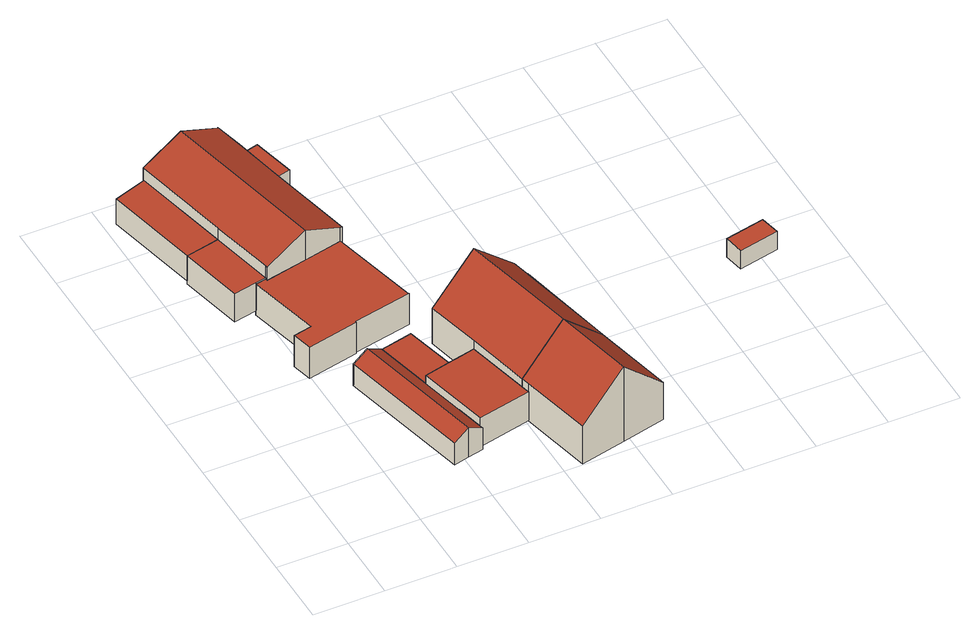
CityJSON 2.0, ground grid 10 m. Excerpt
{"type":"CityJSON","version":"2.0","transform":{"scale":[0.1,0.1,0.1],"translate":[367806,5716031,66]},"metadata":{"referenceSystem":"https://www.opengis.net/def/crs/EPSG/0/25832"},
"CityObjects":{
"building1":{"type":"Building","attributes":{"Geometrietyp2DReferenz":"3000","Gemeindeschluessel":"05513000","function":"31001_2724","roofType":"1000","measuredHeight":4.12},"address":[{"country":"Germany","locality":"Gelsenkirchen","thoroughfareNumber":"21","thoroughfareName":"Brauckstraße"}],"geometry":[{"type":"Solid","lod":"2","boundaries":[[[[0,1,2,3]],[[4,5,1,0]],[[6,7,5,4]],[[3,2,7,6]],[[4,0,3,6]],[[1,5,7,2]]]],"semantics":{"surfaces":[{"type":"WallSurface"},{"type":"RoofSurface"},{"type":"GroundSurface"}],"values":[[0,0,0,0,1,2]]}}]},
"building2":{"type":"Building","attributes":{"Geometrietyp2DReferenz":"3000","Gemeindeschluessel":"05513000","function":"31001_2724","roofType":"3100","measuredHeight":4.82},"address":[{"country":"Germany","locality":"Gelsenkirchen","thoroughfareNumber":"21","thoroughfareName":"Brauckstraße"}],"geometry":[{"type":"Solid","lod":"2","boundaries":[[[[8,9,10,11]],[[12,13,9,8]],[[14,15,13,12]],[[16,17,15,14]],[[18,19,17,16]],[[20,21,19,18]],[[22,23,21,20]],[[11,10,23,22]],[[11,22,20,8]],[[18,16,14,12,8,20]],[[9,13,15,17,19,21,23,10]]]],"semantics":{"surfaces":[{"type":"WallSurface"},{"type":"RoofSurface"},{"type":"GroundSurface"}],"values":[[0,0,0,0,0,0,0,0,1,1,2]]}}]},
"building3":{"type":"Building","attributes":{"Gemeindeschluessel":"05513000","Geometrietyp2DReferenz":"3000","function":"31001_2724"},"address":[{"country":"Germany","locality":"Gelsenkirchen","thoroughfareNumber":"21","thoroughfareName":"Brauckstraße"}],"children":["building3-1","building3-2","building3-3","building3-4"]},
"building3-1":{"type":"BuildingPart","attributes":{"roofType":"3100","measuredHeight":9.03,"storeysAboveGround":1},"parents":["building3"],"geometry":[{"type":"MultiSurface","lod":"2","boundaries":[[[24,25,26,27]],[[28,29,25,24]],[[30,31,29,28]],[[32,33,31,30]],[[34,35,33,32]],[[36,37,35,34]],[[38,39,40,41]],[[42,43,39,38]],[[28,24,27,44,45,46,30]],[[42,38,41,36,34,32,30,46]],[[47,48,26,25,29,31,33,35,37,40,39,43,49]],[[46,45,50,51]],[[51,50,47,49]],[[45,44,52,50]],[[48,47,50,52]],[[44,27,0,53]],[[26,48,53,0]],[[54,55,40,37]],[[36,41,56,57]],[[55,54,57,56]],[[46,51,58,42]],[[58,51,49,43]]],"semantics":{"surfaces":[{"type":"WallSurface"},{"type":"RoofSurface"},{"type":"GroundSurface"},{"type":"ClosureSurface"}],"values":[0,0,0,0,0,0,0,0,1,1,2,0,3,0,3,0,3,0,0,3,0,3]}}]},
"building3-2":{"type":"BuildingPart","attributes":{"roofType":"1000","measuredHeight":4.62,"storeysAboveGround":1},"address":[{"country":"Germany","locality":"Gelsenkirchen","thoroughfareNumber":"21","thoroughfareName":"Brauckstraße"}],"parents":["building3"],"geometry":[{"type":"MultiSurface","lod":"2","boundaries":[[[59,60,61,62]],[[4,63,60,59]],[[0,64,63,4]],[[59,62,53,0,4]],[[65,61,60,63,64]],[[26,48,65,64]],[[0,53,48,26]],[[53,62,66,52]],[[61,65,52,66]]],"semantics":{"surfaces":[{"type":"WallSurface"},{"type":"RoofSurface"},{"type":"GroundSurface"},{"type":"ClosureSurface"}],"values":[0,0,0,1,2,0,3,0,3]}}]},
"building3-3":{"type":"BuildingPart","attributes":{"roofType":"1000","measuredHeight":3.51,"storeysAboveGround":1},"address":[{"country":"Germany","locality":"Gelsenkirchen","thoroughfareNumber":"21","thoroughfareName":"Brauckstraße"}],"parents":["building3"],"geometry":[{"type":"Solid","lod":"2","boundaries":[[[[67,68,54,57]],[[69,70,68,67]],[[56,55,70,69]],[[69,67,57,56]],[[68,70,55,54]],[[56,57,54,55]]]],"semantics":{"surfaces":[{"type":"WallSurface"},{"type":"RoofSurface"},{"type":"GroundSurface"},{"type":"ClosureSurface"}],"values":[[0,0,0,1,2,3]]}}]},
"building3-4":{"type":"BuildingPart","attributes":{"roofType":"1000","measuredHeight":5.08,"storeysAboveGround":1},"address":[{"country":"Germany","locality":"Gelsenkirchen","thoroughfareNumber":"21","thoroughfareName":"Brauckstraße"}],"parents":["building3"],"geometry":[{"type":"MultiSurface","lod":"2","boundaries":[[[71,72,73,74]],[[66,75,72,71]],[[76,77,78,58]],[[79,80,77,76]],[[81,82,80,79]],[[83,84,82,81]],[[85,86,84,83]],[[74,73,86,85]],[[83,81,79,76,58,50,52,66,71,74,85]],[[72,75,87,88,78,77,80,82,84,86,73]],[[61,65,87,75]],[[66,52,65,61]],[[48,47,88,87]],[[52,50,47,48]],[[47,49,43,78,88]],[[50,51,49,47]],[[51,58,43,49]]],"semantics":{"surfaces":[{"type":"WallSurface"},{"type":"RoofSurface"},{"type":"GroundSurface"},{"type":"ClosureSurface"}],"values":[0,0,0,0,0,0,0,0,1,2,0,3,0,3,0,3,3]}}]},
"building4":{"type":"Building","attributes":{"Gemeindeschluessel":"05513000","Geometrietyp2DReferenz":"3000","function":"31001_2724"},"address":[{"country":"Germany","locality":"Gelsenkirchen","thoroughfareNumber":"21","thoroughfareName":"Brauckstraße"}],"children":["building4-1","building4-2"]},
"building4-1":{"type":"BuildingPart","attributes":{"roofType":"1000","measuredHeight":4.72},"parents":["building4"],"geometry":[{"type":"MultiSurface","lod":"2","boundaries":[[[89,90,91,92]],[[93,94,95,96]],[[97,98,94,93]],[[99,100,98,97]],[[92,91,100,99]],[[97,93,96,89,92,99]],[[90,95,94,98,100,91]],[[89,96,101,102]],[[95,90,102,101]]],"semantics":{"surfaces":[{"type":"WallSurface"},{"type":"RoofSurface"},{"type":"GroundSurface"},{"type":"ClosureSurface"}],"values":[0,0,0,0,0,1,2,0,3]}}]},
"building4-2":{"type":"BuildingPart","attributes":{"roofType":"1000","measuredHeight":3.36},"parents":["building4"],"geometry":[{"type":"Solid","lod":"2","boundaries":[[[[103,104,105,106]],[[101,95,104,103]],[[106,105,90,102]],[[101,103,106,102]],[[104,95,90,105]],[[101,102,90,95]]]],"semantics":{"surfaces":[{"type":"WallSurface"},{"type":"RoofSurface"},{"type":"GroundSurface"},{"type":"ClosureSurface"}],"values":[[0,0,0,1,2,3]]}}]},
"building5":{"type":"Building","attributes":{"Geometrietyp2DReferenz":"3000","Gemeindeschluessel":"05513000","function":"31001_1210","roofType":"3100","measuredHeight":12.3,"storeysAboveGround":1},"address":[{"country":"Germany","locality":"Gelsenkirchen","thoroughfareNumber":"21","thoroughfareName":"Brauckstraße"}],"geometry":[{"type":"Solid","lod":"2","boundaries":[[[[107,108,109,110]],[[111,112,108,107]],[[113,114,112,111]],[[115,116,114,113]],[[117,118,116,115]],[[119,120,118,117]],[[110,109,120,119]],[[113,111,107,110,115]],[[119,117,115,110]],[[108,112,114,116,118,120,109]]]],"semantics":{"surfaces":[{"type":"WallSurface"},{"type":"RoofSurface"},{"type":"GroundSurface"}],"values":[[0,0,0,0,0,0,0,1,1,2]]}}]},
"building6":{"type":"Building","attributes":{"Geometrietyp2DReferenz":"3000","Gemeindeschluessel":"05513000","function":"31001_2724","roofType":"3100","measuredHeight":11.98},"address":[{"country":"Germany","locality":"Gelsenkirchen","thoroughfareNumber":"21","thoroughfareName":"Brauckstraße"}],"geometry":[{"type":"Solid","lod":"2","boundaries":[[[[121,122,123,124]],[[125,126,122,121]],[[127,128,126,125]],[[129,130,128,127]],[[131,132,130,129]],[[117,133,132,131]],[[115,134,133,117]],[[113,135,134,115]],[[124,123,135,113]],[[121,124,113,115,125]],[[117,131,129,127,125,115]],[[122,126,128,130,132,133,134,135,123]]]],"semantics":{"surfaces":[{"type":"WallSurface"},{"type":"RoofSurface"},{"type":"GroundSurface"}],"values":[[0,0,0,0,0,0,0,0,0,1,1,2]]}}]},
"building7":{"type":"Building","attributes":{"Geometrietyp2DReferenz":"3000","Gemeindeschluessel":"05513000","function":"31001_2724","roofType":"1000","measuredHeight":2.94},"address":[{"country":"Germany","locality":"Gelsenkirchen","thoroughfareNumber":"21","thoroughfareName":"Brauckstraße"}],"geometry":[{"type":"Solid","lod":"2","boundaries":[[[[136,137,138,139]],[[140,141,137,136]],[[142,143,141,140]],[[139,138,143,142]],[[140,136,139,142]],[[137,141,143,138]]]],"semantics":{"surfaces":[{"type":"WallSurface"},{"type":"RoofSurface"},{"type":"GroundSurface"}],"values":[[0,0,0,0,1,2]]}}]}
},
"vertices":[
[86,524,64],[86,524,23],[55,665,23],[55,665,64],[38,514,64],[38,514,23],[8,649,64],[8,649,23],
[163,267,54],[163,267,6],[141,262,6],[141,262,41],[184,272,41],[184,272,6],[185,272,41],[185,272,6],[228,87,41],[228,87,6],[229,82,41],[229,82,6],[207,77,54],[207,77,6],[185,72,41],[185,72,6],
[55,665,83],[55,665,20],[86,524,20],[86,524,83],[55,667,83],[55,667,20],[114,680,110],[114,680,20],[172,692,83],[172,692,20],[172,693,83],[172,693,20],[181,653,83],[181,653,20],[224,456,83],[224,456,20],[194,592,20],[194,592,83],[221,455,84],[221,455,20],[106,433,83],[107,430,83],[166,443,110],[107,430,20],[106,433,20],[166,443,20],[107,430,62],[166,443,62],[106,433,62],[106,433,64],[181,653,30],[194,592,30],[194,592,65],[181,653,65],[221,455,62],
[58,423,64],[58,423,18],[91,430,18],[91,430,64],[38,514,18],[86,524,18],[106,433,18],[91,430,62],
[210,660,65],[210,660,30],[224,599,65],[224,599,30],
[116,328,62],[116,328,11],[89,322,11],[89,322,62],[91,430,11],[251,329,62],[251,329,11],[221,455,11],[252,328,62],[252,328,11],[169,311,62],[169,311,11],[169,309,62],[169,309,11],[96,293,62],[96,293,11],[106,433,11],[107,430,11],
[204,189,54],[204,189,7],[228,87,7],[228,87,54],[280,207,54],[280,207,7],[251,200,7],[251,200,54],[301,116,54],[301,116,7],[304,104,54],[304,104,7],[251,200,40],[204,189,40],
[231,282,40],[231,282,7],[185,272,7],[185,272,40],
[327,2,67],[327,2,6],[391,16,6],[391,16,129],[304,104,67],[304,104,6],[301,116,67],[301,116,6],[365,130,129],[365,130,6],[428,145,67],[428,145,6],[454,31,67],[454,31,6],
[262,285,67],[262,285,9],[280,207,9],[280,207,68],[327,299,129],[327,299,9],[391,314,67],[391,314,9],[397,288,67],[397,288,9],[396,288,69],[396,288,9],[428,145,9],[365,130,9],[301,116,9],
[719,241,47],[719,241,17],[713,269,17],[713,269,47],[662,229,47],[662,229,17],[657,257,47],[657,257,17]
]}
